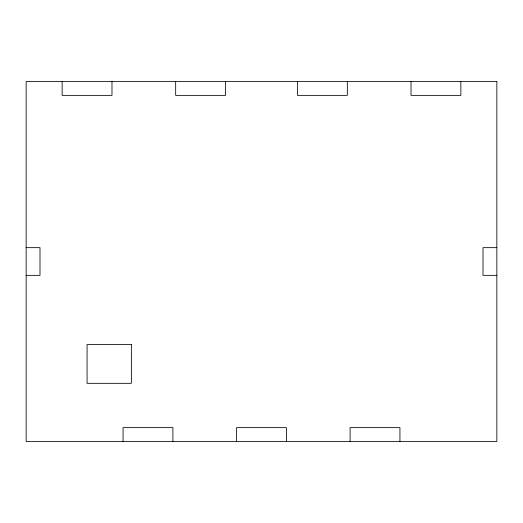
<?xml version="1.0" encoding="UTF-8"?>
<svg xmlns="http://www.w3.org/2000/svg" width="523" height="523" viewBox="0 0 523 523"><rect width="100%" height="100%" fill="white"/><g stroke="black" fill="none" stroke-linecap="round" stroke-linejoin="round"><path stroke-width="0.78" d="M26.15 247.654L39.996 247.654L39.996 275.346L26.15 275.346M496.85 247.654L483.004 247.654L483.004 275.346L496.85 275.346M460.855 81.529L460.855 95.369L411.019 95.369L411.019 81.529M399.938 441.471L399.938 427.631L350.103 427.631L350.103 441.471M347.331 81.529L347.331 95.369L297.495 95.369L297.495 81.529M286.421 441.471L286.421 427.631L236.579 427.631L236.579 441.471M225.505 81.529L225.505 95.369L175.669 95.369L175.669 81.529M172.897 441.471L172.897 427.631L123.062 427.631L123.062 441.471M111.981 81.529L111.981 95.369L62.145 95.369L62.145 81.529M496.85 81.529L26.15 81.529L26.15 441.471L496.85 441.471L496.85 81.529M131.365 344.565L87.066 344.565L87.066 383.326L131.365 383.326L131.365 344.565"/></g></svg>
